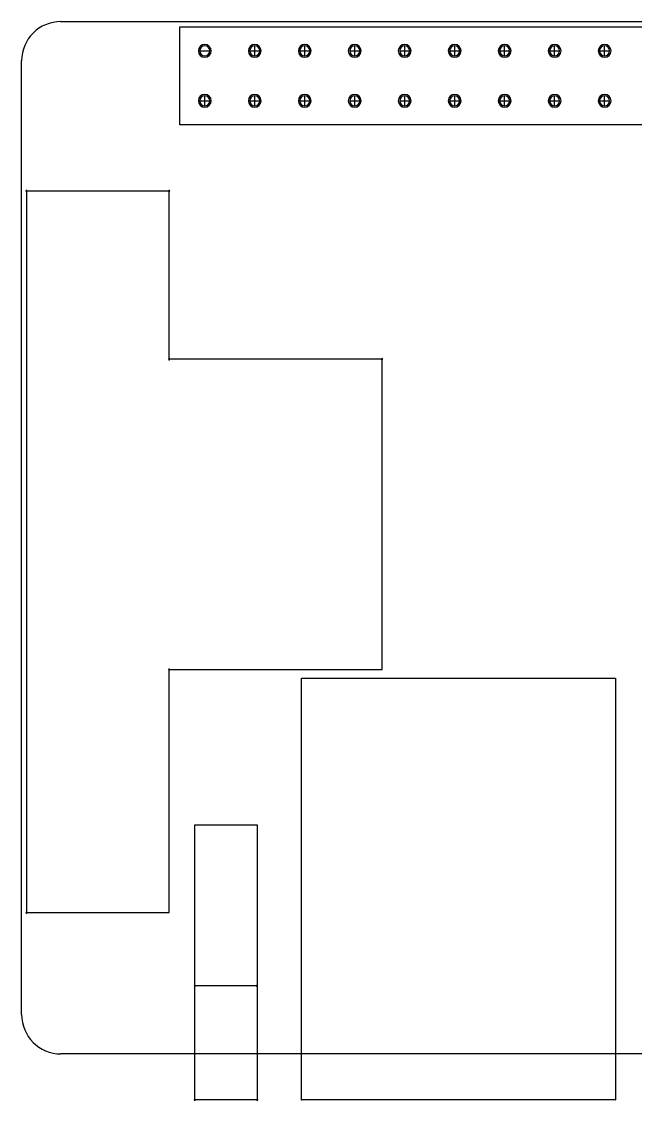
# Model space of a CAD drawing. Header units: millimetres. Extents: x -32.2 to 32.8, y -53.4 to 1.5.
# Drawn here: x -32.2 to -1, y -53.4 to 1.5 of the extents above; entities that cross this region are included whole.
import ezdxf

# ---------------------------------------------------------------- set-up
doc = ezdxf.new("R2010")
doc.units = ezdxf.units.MM
for name, color, linetype in [('BOARD_OUTLINE_00', 7, 'Continuous'), ('Dummy', 7, 'Continuous'), ('PART_TOP_2DLINE_01', 7, 'Continuous')]:
    doc.layers.add(name, color=color, linetype=linetype)

msp = doc.modelspace()

# ---------------------------------------------------------------- linework, layer by layer
at = {"color": 7, "linetype": 'Continuous'}
for centre, radius, start, end in [((-22.86, 0), 0.325, 90, 270), ((-22.86, 0), 0.325, 90, 270), ((-22.86, 0), 0.325, 90, 270), ((-22.86, 0), 0.255, 0, 180), ((-22.86, 0), 0.255, 0, 180), ((-22.86, 0), 0.255, 0, 180), ((-22.86, 0), 0.255, 0, 180), ((-22.86, 0), 0.255, 0, 180), ((-22.86, 0), 0.255, 0, 180), ((-22.86, 0), 0.255, 180, 0), ((-22.86, 0), 0.255, 180, 0), ((-22.86, 0), 0.255, 180, 0), ((-22.86, 0), 0.255, 180, 0), ((-22.86, 0), 0.255, 180, 0), ((-22.86, 0), 0.255, 180, 0), ((-22.86, 0), 0.325, 270, 90), ((-22.86, 0), 0.325, 270, 90), ((-22.86, 0), 0.325, 270, 90), ((-20.32, 0), 0.325, 90, 270), ((-20.32, 0), 0.325, 90, 270), ((-20.32, 0), 0.325, 90, 270), ((-20.32, 0), 0.255, 0, 180), ((-20.32, 0), 0.255, 0, 180), ((-20.32, 0), 0.255, 0, 180), ((-20.32, 0), 0.255, 0, 180), ((-20.32, 0), 0.255, 0, 180), ((-20.32, 0), 0.255, 0, 180), ((-20.32, 0), 0.255, 180, 0), ((-20.32, 0), 0.255, 180, 0), ((-20.32, 0), 0.255, 180, 0), ((-20.32, 0), 0.255, 180, 0), ((-20.32, 0), 0.255, 180, 0), ((-20.32, 0), 0.255, 180, 0), ((-20.32, 0), 0.325, 270, 90), ((-20.32, 0), 0.325, 270, 90), ((-20.32, 0), 0.325, 270, 90), ((-17.78, 0), 0.325, 90, 270), ((-17.78, 0), 0.325, 90, 270), ((-17.78, 0), 0.325, 90, 270), ((-17.78, 0), 0.255, 0, 180), ((-17.78, 0), 0.255, 0, 180), ((-17.78, 0), 0.255, 0, 180), ((-17.78, 0), 0.255, 0, 180), ((-17.78, 0), 0.255, 0, 180), ((-17.78, 0), 0.255, 0, 180), ((-17.78, 0), 0.255, 180, 0), ((-17.78, 0), 0.255, 180, 0), ((-17.78, 0), 0.255, 180, 0), ((-17.78, 0), 0.255, 180, 0), ((-17.78, 0), 0.255, 180, 0), ((-17.78, 0), 0.255, 180, 0), ((-17.78, 0), 0.325, 270, 90), ((-17.78, 0), 0.325, 270, 90), ((-17.78, 0), 0.325, 270, 90), ((-15.24, 0), 0.325, 90, 270), ((-15.24, 0), 0.325, 90, 270), ((-15.24, 0), 0.325, 90, 270), ((-15.24, 0), 0.255, 0, 180), ((-15.24, 0), 0.255, 0, 180), ((-15.24, 0), 0.255, 0, 180), ((-15.24, 0), 0.255, 0, 180), ((-15.24, 0), 0.255, 0, 180), ((-15.24, 0), 0.255, 0, 180), ((-15.24, 0), 0.255, 180, 0), ((-15.24, 0), 0.255, 180, 0), ((-15.24, 0), 0.255, 180, 0), ((-15.24, 0), 0.255, 180, 0), ((-15.24, 0), 0.255, 180, 0), ((-15.24, 0), 0.255, 180, 0), ((-15.24, 0), 0.325, 270, 90), ((-15.24, 0), 0.325, 270, 90), ((-15.24, 0), 0.325, 270, 90), ((-12.7, 0), 0.325, 90, 270), ((-12.7, 0), 0.325, 90, 270), ((-12.7, 0), 0.325, 90, 270), ((-12.7, 0), 0.255, 0, 180), ((-12.7, 0), 0.255, 0, 180), ((-12.7, 0), 0.255, 0, 180), ((-12.7, 0), 0.255, 0, 180), ((-12.7, 0), 0.255, 0, 180), ((-12.7, 0), 0.255, 0, 180), ((-12.7, 0), 0.255, 180, 0), ((-12.7, 0), 0.255, 180, 0), ((-12.7, 0), 0.255, 180, 0), ((-12.7, 0), 0.255, 180, 0), ((-12.7, 0), 0.255, 180, 0), ((-12.7, 0), 0.255, 180, 0), ((-12.7, 0), 0.325, 270, 90), ((-12.7, 0), 0.325, 270, 90), ((-12.7, 0), 0.325, 270, 90), ((-10.16, 0), 0.325, 90, 270), ((-10.16, 0), 0.325, 90, 270), ((-10.16, 0), 0.325, 90, 270), ((-10.16, 0), 0.255, 0, 180), ((-10.16, 0), 0.255, 0, 180), ((-10.16, 0), 0.255, 0, 180), ((-10.16, 0), 0.255, 0, 180), ((-10.16, 0), 0.255, 0, 180), ((-10.16, 0), 0.255, 0, 180), ((-10.16, 0), 0.255, 180, 0), ((-10.16, 0), 0.255, 180, 0), ((-10.16, 0), 0.255, 180, 0), ((-10.16, 0), 0.255, 180, 0), ((-10.16, 0), 0.255, 180, 0), ((-10.16, 0), 0.255, 180, 0), ((-10.16, 0), 0.325, 270, 90), ((-10.16, 0), 0.325, 270, 90), ((-10.16, 0), 0.325, 270, 90), ((-7.62, 0), 0.325, 90, 270), ((-7.62, 0), 0.325, 90, 270), ((-7.62, 0), 0.325, 90, 270), ((-7.62, 0), 0.255, 0, 180), ((-7.62, 0), 0.255, 0, 180), ((-7.62, 0), 0.255, 0, 180), ((-7.62, 0), 0.255, 0, 180), ((-7.62, 0), 0.255, 0, 180), ((-7.62, 0), 0.255, 0, 180), ((-7.62, 0), 0.255, 180, 0), ((-7.62, 0), 0.255, 180, 0), ((-7.62, 0), 0.255, 180, 0), ((-7.62, 0), 0.255, 180, 0), ((-7.62, 0), 0.255, 180, 0), ((-7.62, 0), 0.255, 180, 0), ((-7.62, 0), 0.325, 270, 90), ((-7.62, 0), 0.325, 270, 90), ((-7.62, 0), 0.325, 270, 90), ((-5.08, 0), 0.325, 90, 270), ((-5.08, 0), 0.325, 90, 270), ((-5.08, 0), 0.325, 90, 270), ((-5.08, 0), 0.255, 0, 180), ((-5.08, 0), 0.255, 0, 180), ((-5.08, 0), 0.255, 0, 180), ((-5.08, 0), 0.255, 0, 180), ((-5.08, 0), 0.255, 0, 180), ((-5.08, 0), 0.255, 0, 180), ((-5.08, 0), 0.255, 180, 0), ((-5.08, 0), 0.255, 180, 0), ((-5.08, 0), 0.255, 180, 0), ((-5.08, 0), 0.255, 180, 0), ((-5.08, 0), 0.255, 180, 0), ((-5.08, 0), 0.255, 180, 0), ((-5.08, 0), 0.325, 270, 90), ((-5.08, 0), 0.325, 270, 90), ((-5.08, 0), 0.325, 270, 90), ((-2.54, 0), 0.325, 90, 270), ((-2.54, 0), 0.325, 90, 270), ((-2.54, 0), 0.325, 90, 270), ((-2.54, 0), 0.255, 0, 180), ((-2.54, 0), 0.255, 0, 180), ((-2.54, 0), 0.255, 0, 180), ((-2.54, 0), 0.255, 0, 180), ((-2.54, 0), 0.255, 0, 180), ((-2.54, 0), 0.255, 0, 180), ((-2.54, 0), 0.255, 180, 0), ((-2.54, 0), 0.255, 180, 0), ((-2.54, 0), 0.255, 180, 0), ((-2.54, 0), 0.255, 180, 0), ((-2.54, 0), 0.255, 180, 0), ((-2.54, 0), 0.255, 180, 0), ((-2.54, 0), 0.325, 270, 90), ((-2.54, 0), 0.325, 270, 90), ((-2.54, 0), 0.325, 270, 90), ((-22.86, -2.54), 0.325, 90, 270), ((-22.86, -2.54), 0.325, 90, 270), ((-22.86, -2.54), 0.325, 90, 270), ((-22.86, -2.54), 0.255, 0, 180), ((-22.86, -2.54), 0.255, 0, 180), ((-22.86, -2.54), 0.255, 0, 180), ((-22.86, -2.54), 0.255, 0, 180), ((-22.86, -2.54), 0.255, 0, 180), ((-22.86, -2.54), 0.255, 0, 180), ((-22.86, -2.54), 0.255, 180, 0), ((-22.86, -2.54), 0.255, 180, 0), ((-22.86, -2.54), 0.255, 180, 0), ((-22.86, -2.54), 0.255, 180, 0), ((-22.86, -2.54), 0.255, 180, 0), ((-22.86, -2.54), 0.255, 180, 0), ((-22.86, -2.54), 0.325, 270, 90), ((-22.86, -2.54), 0.325, 270, 90), ((-22.86, -2.54), 0.325, 270, 90), ((-20.32, -2.54), 0.325, 90, 270), ((-20.32, -2.54), 0.325, 90, 270), ((-20.32, -2.54), 0.325, 90, 270), ((-20.32, -2.54), 0.255, 0, 180), ((-20.32, -2.54), 0.255, 0, 180), ((-20.32, -2.54), 0.255, 0, 180), ((-20.32, -2.54), 0.255, 0, 180), ((-20.32, -2.54), 0.255, 0, 180), ((-20.32, -2.54), 0.255, 0, 180), ((-20.32, -2.54), 0.255, 180, 0), ((-20.32, -2.54), 0.255, 180, 0), ((-20.32, -2.54), 0.255, 180, 0), ((-20.32, -2.54), 0.255, 180, 0), ((-20.32, -2.54), 0.255, 180, 0), ((-20.32, -2.54), 0.255, 180, 0), ((-20.32, -2.54), 0.325, 270, 90), ((-20.32, -2.54), 0.325, 270, 90), ((-20.32, -2.54), 0.325, 270, 90), ((-17.78, -2.54), 0.325, 90, 270), ((-17.78, -2.54), 0.325, 90, 270), ((-17.78, -2.54), 0.325, 90, 270), ((-17.78, -2.54), 0.255, 0, 180), ((-17.78, -2.54), 0.255, 0, 180), ((-17.78, -2.54), 0.255, 0, 180), ((-17.78, -2.54), 0.255, 0, 180), ((-17.78, -2.54), 0.255, 0, 180), ((-17.78, -2.54), 0.255, 0, 180), ((-17.78, -2.54), 0.255, 180, 0), ((-17.78, -2.54), 0.255, 180, 0), ((-17.78, -2.54), 0.255, 180, 0), ((-17.78, -2.54), 0.255, 180, 0), ((-17.78, -2.54), 0.255, 180, 0), ((-17.78, -2.54), 0.255, 180, 0), ((-17.78, -2.54), 0.325, 270, 90), ((-17.78, -2.54), 0.325, 270, 90), ((-17.78, -2.54), 0.325, 270, 90), ((-15.24, -2.54), 0.325, 90, 270), ((-15.24, -2.54), 0.325, 90, 270), ((-15.24, -2.54), 0.325, 90, 270), ((-15.24, -2.54), 0.255, 0, 180), ((-15.24, -2.54), 0.255, 0, 180), ((-15.24, -2.54), 0.255, 0, 180), ((-15.24, -2.54), 0.255, 0, 180), ((-15.24, -2.54), 0.255, 0, 180), ((-15.24, -2.54), 0.255, 0, 180), ((-15.24, -2.54), 0.255, 180, 0), ((-15.24, -2.54), 0.255, 180, 0), ((-15.24, -2.54), 0.255, 180, 0), ((-15.24, -2.54), 0.255, 180, 0), ((-15.24, -2.54), 0.255, 180, 0), ((-15.24, -2.54), 0.255, 180, 0), ((-15.24, -2.54), 0.325, 270, 90), ((-15.24, -2.54), 0.325, 270, 90), ((-15.24, -2.54), 0.325, 270, 90), ((-12.7, -2.54), 0.325, 90, 270), ((-12.7, -2.54), 0.325, 90, 270), ((-12.7, -2.54), 0.325, 90, 270), ((-12.7, -2.54), 0.255, 0, 180), ((-12.7, -2.54), 0.255, 0, 180), ((-12.7, -2.54), 0.255, 0, 180), ((-12.7, -2.54), 0.255, 0, 180), ((-12.7, -2.54), 0.255, 0, 180), ((-12.7, -2.54), 0.255, 0, 180), ((-12.7, -2.54), 0.255, 180, 0), ((-12.7, -2.54), 0.255, 180, 0), ((-12.7, -2.54), 0.255, 180, 0), ((-12.7, -2.54), 0.255, 180, 0), ((-12.7, -2.54), 0.255, 180, 0), ((-12.7, -2.54), 0.255, 180, 0), ((-12.7, -2.54), 0.325, 270, 90), ((-12.7, -2.54), 0.325, 270, 90), ((-12.7, -2.54), 0.325, 270, 90), ((-10.16, -2.54), 0.325, 90, 270), ((-10.16, -2.54), 0.325, 90, 270), ((-10.16, -2.54), 0.325, 90, 270), ((-10.16, -2.54), 0.255, 0, 180), ((-10.16, -2.54), 0.255, 0, 180), ((-10.16, -2.54), 0.255, 0, 180), ((-10.16, -2.54), 0.255, 0, 180), ((-10.16, -2.54), 0.255, 0, 180), ((-10.16, -2.54), 0.255, 0, 180), ((-10.16, -2.54), 0.255, 180, 0), ((-10.16, -2.54), 0.255, 180, 0), ((-10.16, -2.54), 0.255, 180, 0), ((-10.16, -2.54), 0.255, 180, 0), ((-10.16, -2.54), 0.255, 180, 0), ((-10.16, -2.54), 0.255, 180, 0), ((-10.16, -2.54), 0.325, 270, 90), ((-10.16, -2.54), 0.325, 270, 90), ((-10.16, -2.54), 0.325, 270, 90), ((-7.62, -2.54), 0.325, 90, 270), ((-7.62, -2.54), 0.325, 90, 270), ((-7.62, -2.54), 0.325, 90, 270), ((-7.62, -2.54), 0.255, 0, 180), ((-7.62, -2.54), 0.255, 0, 180), ((-7.62, -2.54), 0.255, 0, 180), ((-7.62, -2.54), 0.255, 0, 180), ((-7.62, -2.54), 0.255, 0, 180), ((-7.62, -2.54), 0.255, 0, 180), ((-7.62, -2.54), 0.255, 180, 0), ((-7.62, -2.54), 0.255, 180, 0), ((-7.62, -2.54), 0.255, 180, 0), ((-7.62, -2.54), 0.255, 180, 0), ((-7.62, -2.54), 0.255, 180, 0), ((-7.62, -2.54), 0.255, 180, 0), ((-7.62, -2.54), 0.325, 270, 90), ((-7.62, -2.54), 0.325, 270, 90), ((-7.62, -2.54), 0.325, 270, 90), ((-5.08, -2.54), 0.325, 90, 270), ((-5.08, -2.54), 0.325, 90, 270), ((-5.08, -2.54), 0.325, 90, 270), ((-5.08, -2.54), 0.255, 0, 180), ((-5.08, -2.54), 0.255, 0, 180), ((-5.08, -2.54), 0.255, 0, 180), ((-5.08, -2.54), 0.255, 0, 180), ((-5.08, -2.54), 0.255, 0, 180), ((-5.08, -2.54), 0.255, 0, 180), ((-5.08, -2.54), 0.255, 180, 0), ((-5.08, -2.54), 0.255, 180, 0), ((-5.08, -2.54), 0.255, 180, 0), ((-5.08, -2.54), 0.255, 180, 0), ((-5.08, -2.54), 0.255, 180, 0), ((-5.08, -2.54), 0.255, 180, 0), ((-5.08, -2.54), 0.325, 270, 90), ((-5.08, -2.54), 0.325, 270, 90), ((-5.08, -2.54), 0.325, 270, 90), ((-2.54, -2.54), 0.325, 90, 270), ((-2.54, -2.54), 0.325, 90, 270), ((-2.54, -2.54), 0.325, 90, 270), ((-2.54, -2.54), 0.255, 0, 180), ((-2.54, -2.54), 0.255, 0, 180), ((-2.54, -2.54), 0.255, 0, 180), ((-2.54, -2.54), 0.255, 0, 180), ((-2.54, -2.54), 0.255, 0, 180), ((-2.54, -2.54), 0.255, 0, 180), ((-2.54, -2.54), 0.255, 180, 0), ((-2.54, -2.54), 0.255, 180, 0), ((-2.54, -2.54), 0.255, 180, 0), ((-2.54, -2.54), 0.255, 180, 0), ((-2.54, -2.54), 0.255, 180, 0), ((-2.54, -2.54), 0.255, 180, 0), ((-2.54, -2.54), 0.325, 270, 90), ((-2.54, -2.54), 0.325, 270, 90), ((-2.54, -2.54), 0.325, 270, 90), ((-31.92, -7.133), 0.0318, 90, 270), ((-31.92, -7.133), 0.0318, 270, 90), ((-24.67, -7.133), 0.0318, 90, 270), ((-24.67, -7.133), 0.0318, 270, 90), ((-24.67, -15.687), 0.0318, 90, 270), ((-24.67, -15.687), 0.0318, 270, 90), ((-13.852, -15.687), 0.0318, 90, 270), ((-13.852, -15.687), 0.0318, 270, 90), ((-24.67, -31.476), 0.0318, 90, 270), ((-24.67, -31.476), 0.0318, 270, 90), ((-31.92, -43.836), 0.0318, 90, 270), ((-31.92, -43.836), 0.0318, 270, 90), ((-23.367, -47.559), 0.0318, 0, 180), ((-23.367, -47.559), 0.0318, 180, 0), ((-20.215, -47.559), 0.0318, 0, 180), ((-20.215, -47.559), 0.0318, 180, 0), ((-23.37, -53.356), 0.0318, 0, 180), ((-23.37, -53.356), 0.0318, 180, 0), ((-20.194, -53.356), 0.0318, 0, 180), ((-20.194, -53.356), 0.0318, 180, 0), ((-17.945, -53.355), 0.0125, 0, 180), ((-17.945, -53.355), 0.0125, 180, 0), ((-1.995, -53.355), 0.0125, 0, 180), ((-1.995, -53.355), 0.0125, 180, 0)]:
    msp.add_arc(centre, radius, start, end, dxfattribs=at)
at = {"layer": 'BOARD_OUTLINE_00', "color": 7, "linetype": 'Continuous'}
for p, q in [((-30.195, 1.49), (30.84, 1.49)), ((-32.17, -49.02), (-32.17, -0.485)), ((30.84, -51.02), (-30.17, -51.02))]:
    msp.add_line(p, q, dxfattribs=at)
for centre, start, end in [((-30.17, -0.51), 90, 180), ((-30.17, -49.02), 180, 270)]:
    msp.add_arc(centre, 2, start, end, dxfattribs=at)
at = {"layer": 'Dummy', "color": 7, "linetype": 'Continuous'}
for p, q in [((-23.114, 0), (-22.606, 0)), ((-23.114, 0), (-22.606, 0)), ((-23.114, 0), (-22.606, 0)), ((-23.114, 0), (-22.606, 0)), ((-20.574, 0), (-20.066, 0)), ((-20.574, 0), (-20.066, 0)), ((-20.574, 0), (-20.066, 0)), ((-20.574, 0), (-20.066, 0)), ((-20.574, 0), (-20.066, 0)), ((-20.574, 0), (-20.066, 0)), ((-20.32, -0.254), (-20.32, 0.254)), ((-20.32, -0.254), (-20.32, 0.254)), ((-20.32, -0.254), (-20.32, 0.254)), ((-20.32, -0.254), (-20.32, 0.254)), ((-20.32, -0.254), (-20.32, 0.254)), ((-20.32, -0.254), (-20.32, 0.254)), ((-18.034, 0), (-17.526, 0)), ((-18.034, 0), (-17.526, 0)), ((-18.034, 0), (-17.526, 0)), ((-18.034, 0), (-17.526, 0)), ((-18.034, 0), (-17.526, 0)), ((-18.034, 0), (-17.526, 0)), ((-17.78, -0.254), (-17.78, 0.254)), ((-17.78, -0.254), (-17.78, 0.254)), ((-17.78, -0.254), (-17.78, 0.254)), ((-17.78, -0.254), (-17.78, 0.254)), ((-17.78, -0.254), (-17.78, 0.254)), ((-17.78, -0.254), (-17.78, 0.254)), ((-15.494, 0), (-14.986, 0)), ((-15.494, 0), (-14.986, 0)), ((-15.494, 0), (-14.986, 0)), ((-15.494, 0), (-14.986, 0)), ((-15.494, 0), (-14.986, 0)), ((-15.494, 0), (-14.986, 0)), ((-15.24, -0.254), (-15.24, 0.254)), ((-15.24, -0.254), (-15.24, 0.254)), ((-15.24, -0.254), (-15.24, 0.254)), ((-15.24, -0.254), (-15.24, 0.254)), ((-15.24, -0.254), (-15.24, 0.254)), ((-15.24, -0.254), (-15.24, 0.254)), ((-12.954, 0), (-12.446, 0)), ((-12.954, 0), (-12.446, 0)), ((-12.954, 0), (-12.446, 0)), ((-12.954, 0), (-12.446, 0)), ((-12.954, 0), (-12.446, 0)), ((-12.954, 0), (-12.446, 0)), ((-12.7, -0.254), (-12.7, 0.254)), ((-12.7, -0.254), (-12.7, 0.254)), ((-12.7, -0.254), (-12.7, 0.254)), ((-12.7, -0.254), (-12.7, 0.254)), ((-12.7, -0.254), (-12.7, 0.254)), ((-12.7, -0.254), (-12.7, 0.254)), ((-10.414, 0), (-9.906, 0)), ((-10.414, 0), (-9.906, 0)), ((-10.414, 0), (-9.906, 0)), ((-10.414, 0), (-9.906, 0)), ((-10.414, 0), (-9.906, 0)), ((-10.414, 0), (-9.906, 0)), ((-10.16, -0.254), (-10.16, 0.254)), ((-10.16, -0.254), (-10.16, 0.254)), ((-10.16, -0.254), (-10.16, 0.254)), ((-10.16, -0.254), (-10.16, 0.254)), ((-10.16, -0.254), (-10.16, 0.254)), ((-10.16, -0.254), (-10.16, 0.254)), ((-7.874, 0), (-7.366, 0)), ((-7.874, 0), (-7.366, 0)), ((-7.874, 0), (-7.366, 0)), ((-7.874, 0), (-7.366, 0)), ((-7.874, 0), (-7.366, 0)), ((-7.874, 0), (-7.366, 0)), ((-7.62, -0.254), (-7.62, 0.254)), ((-7.62, -0.254), (-7.62, 0.254)), ((-7.62, -0.254), (-7.62, 0.254)), ((-7.62, -0.254), (-7.62, 0.254)), ((-7.62, -0.254), (-7.62, 0.254)), ((-7.62, -0.254), (-7.62, 0.254)), ((-5.334, 0), (-4.826, 0)), ((-5.334, 0), (-4.826, 0)), ((-5.334, 0), (-4.826, 0)), ((-5.334, 0), (-4.826, 0)), ((-5.334, 0), (-4.826, 0)), ((-5.334, 0), (-4.826, 0)), ((-5.08, -0.254), (-5.08, 0.254)), ((-5.08, -0.254), (-5.08, 0.254)), ((-5.08, -0.254), (-5.08, 0.254)), ((-5.08, -0.254), (-5.08, 0.254)), ((-5.08, -0.254), (-5.08, 0.254)), ((-5.08, -0.254), (-5.08, 0.254)), ((-2.794, 0), (-2.286, 0)), ((-2.794, 0), (-2.286, 0)), ((-2.794, 0), (-2.286, 0)), ((-2.794, 0), (-2.286, 0)), ((-2.794, 0), (-2.286, 0)), ((-2.794, 0), (-2.286, 0)), ((-2.54, -0.254), (-2.54, 0.254)), ((-2.54, -0.254), (-2.54, 0.254)), ((-2.54, -0.254), (-2.54, 0.254)), ((-2.54, -0.254), (-2.54, 0.254)), ((-2.54, -0.254), (-2.54, 0.254)), ((-2.54, -0.254), (-2.54, 0.254)), ((-23.114, -2.54), (-22.606, -2.54)), ((-23.114, -2.54), (-22.606, -2.54)), ((-23.114, -2.54), (-22.606, -2.54)), ((-23.114, -2.54), (-22.606, -2.54)), ((-23.114, -2.54), (-22.606, -2.54)), ((-23.114, -2.54), (-22.606, -2.54)), ((-22.86, -2.794), (-22.86, -2.286)), ((-22.86, -2.794), (-22.86, -2.286)), ((-22.86, -2.794), (-22.86, -2.286)), ((-22.86, -2.794), (-22.86, -2.286)), ((-22.86, -2.794), (-22.86, -2.286)), ((-22.86, -2.794), (-22.86, -2.286)), ((-20.574, -2.54), (-20.066, -2.54)), ((-20.574, -2.54), (-20.066, -2.54)), ((-20.574, -2.54), (-20.066, -2.54)), ((-20.574, -2.54), (-20.066, -2.54)), ((-20.574, -2.54), (-20.066, -2.54)), ((-20.574, -2.54), (-20.066, -2.54)), ((-20.32, -2.794), (-20.32, -2.286)), ((-20.32, -2.794), (-20.32, -2.286)), ((-20.32, -2.794), (-20.32, -2.286)), ((-20.32, -2.794), (-20.32, -2.286)), ((-20.32, -2.794), (-20.32, -2.286)), ((-20.32, -2.794), (-20.32, -2.286)), ((-18.034, -2.54), (-17.526, -2.54)), ((-18.034, -2.54), (-17.526, -2.54)), ((-18.034, -2.54), (-17.526, -2.54)), ((-18.034, -2.54), (-17.526, -2.54)), ((-18.034, -2.54), (-17.526, -2.54)), ((-18.034, -2.54), (-17.526, -2.54)), ((-17.78, -2.794), (-17.78, -2.286)), ((-17.78, -2.794), (-17.78, -2.286)), ((-17.78, -2.794), (-17.78, -2.286)), ((-17.78, -2.794), (-17.78, -2.286)), ((-17.78, -2.794), (-17.78, -2.286)), ((-17.78, -2.794), (-17.78, -2.286)), ((-15.494, -2.54), (-14.986, -2.54)), ((-15.494, -2.54), (-14.986, -2.54)), ((-15.494, -2.54), (-14.986, -2.54)), ((-15.494, -2.54), (-14.986, -2.54)), ((-15.494, -2.54), (-14.986, -2.54)), ((-15.494, -2.54), (-14.986, -2.54)), ((-15.24, -2.794), (-15.24, -2.286)), ((-15.24, -2.794), (-15.24, -2.286)), ((-15.24, -2.794), (-15.24, -2.286)), ((-15.24, -2.794), (-15.24, -2.286)), ((-15.24, -2.794), (-15.24, -2.286)), ((-15.24, -2.794), (-15.24, -2.286)), ((-12.954, -2.54), (-12.446, -2.54)), ((-12.954, -2.54), (-12.446, -2.54)), ((-12.954, -2.54), (-12.446, -2.54)), ((-12.954, -2.54), (-12.446, -2.54)), ((-12.954, -2.54), (-12.446, -2.54)), ((-12.954, -2.54), (-12.446, -2.54)), ((-12.7, -2.794), (-12.7, -2.286)), ((-12.7, -2.794), (-12.7, -2.286)), ((-12.7, -2.794), (-12.7, -2.286)), ((-12.7, -2.794), (-12.7, -2.286)), ((-12.7, -2.794), (-12.7, -2.286)), ((-12.7, -2.794), (-12.7, -2.286)), ((-10.414, -2.54), (-9.906, -2.54)), ((-10.414, -2.54), (-9.906, -2.54)), ((-10.414, -2.54), (-9.906, -2.54)), ((-10.414, -2.54), (-9.906, -2.54)), ((-10.414, -2.54), (-9.906, -2.54)), ((-10.414, -2.54), (-9.906, -2.54)), ((-10.16, -2.794), (-10.16, -2.286)), ((-10.16, -2.794), (-10.16, -2.286)), ((-10.16, -2.794), (-10.16, -2.286)), ((-10.16, -2.794), (-10.16, -2.286)), ((-10.16, -2.794), (-10.16, -2.286)), ((-10.16, -2.794), (-10.16, -2.286)), ((-7.874, -2.54), (-7.366, -2.54)), ((-7.874, -2.54), (-7.366, -2.54)), ((-7.874, -2.54), (-7.366, -2.54)), ((-7.874, -2.54), (-7.366, -2.54)), ((-7.874, -2.54), (-7.366, -2.54)), ((-7.874, -2.54), (-7.366, -2.54)), ((-7.62, -2.794), (-7.62, -2.286)), ((-7.62, -2.794), (-7.62, -2.286)), ((-7.62, -2.794), (-7.62, -2.286)), ((-7.62, -2.794), (-7.62, -2.286)), ((-7.62, -2.794), (-7.62, -2.286)), ((-7.62, -2.794), (-7.62, -2.286)), ((-5.334, -2.54), (-4.826, -2.54)), ((-5.334, -2.54), (-4.826, -2.54)), ((-5.334, -2.54), (-4.826, -2.54)), ((-5.334, -2.54), (-4.826, -2.54)), ((-5.334, -2.54), (-4.826, -2.54)), ((-5.334, -2.54), (-4.826, -2.54)), ((-5.08, -2.794), (-5.08, -2.286)), ((-5.08, -2.794), (-5.08, -2.286)), ((-5.08, -2.794), (-5.08, -2.286)), ((-5.08, -2.794), (-5.08, -2.286)), ((-5.08, -2.794), (-5.08, -2.286)), ((-5.08, -2.794), (-5.08, -2.286)), ((-2.794, -2.54), (-2.286, -2.54)), ((-2.794, -2.54), (-2.286, -2.54)), ((-2.794, -2.54), (-2.286, -2.54)), ((-2.794, -2.54), (-2.286, -2.54)), ((-2.794, -2.54), (-2.286, -2.54)), ((-2.794, -2.54), (-2.286, -2.54)), ((-2.54, -2.794), (-2.54, -2.286)), ((-2.54, -2.794), (-2.54, -2.286)), ((-2.54, -2.794), (-2.54, -2.286)), ((-2.54, -2.794), (-2.54, -2.286)), ((-2.54, -2.794), (-2.54, -2.286)), ((-2.54, -2.794), (-2.54, -2.286))]:
    msp.add_line(p, q, dxfattribs=at)
at = {"layer": 'PART_TOP_2DLINE_01', "color": 7, "linetype": 'Continuous'}
for p, q in [((-24.13, -3.77), (-24.13, 1.23)), ((-24.13, 1.23), (0, 1.23)), ((0, -3.77), (-24.13, -3.77)), ((-24.67, -7.133), (-31.92, -7.133)), ((-31.92, -7.133), (-31.92, -43.836)), ((-24.67, -15.687), (-24.67, -7.133)), ((-13.852, -15.687), (-24.67, -15.687)), ((-13.852, -31.476), (-13.852, -15.687)), ((-24.67, -43.836), (-24.67, -31.476)), ((-24.67, -31.476), (-13.852, -31.476)), ((-17.945, -31.905), (-1.995, -31.905)), ((-17.945, -53.355), (-17.945, -31.905)), ((-1.995, -31.905), (-1.995, -53.355)), ((-23.37, -53.356), (-23.37, -39.37)), ((-23.37, -39.37), (-20.194, -39.37)), ((-20.194, -39.37), (-20.194, -53.356)), ((-31.92, -43.836), (-24.67, -43.836)), ((-20.215, -47.559), (-23.367, -47.559)), ((-20.194, -53.356), (-23.37, -53.356)), ((-1.995, -53.355), (-17.945, -53.355))]:
    msp.add_line(p, q, dxfattribs=at)

doc.saveas('drawing.dxf')
